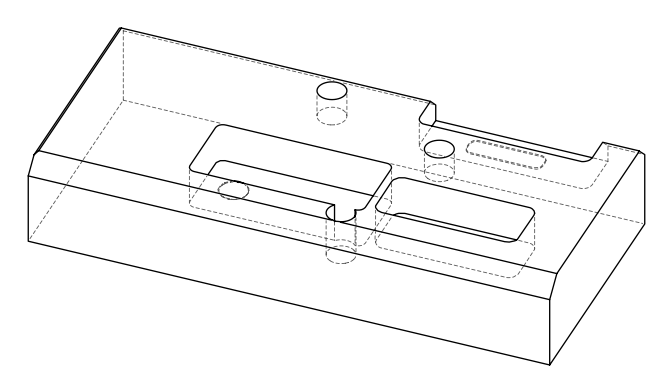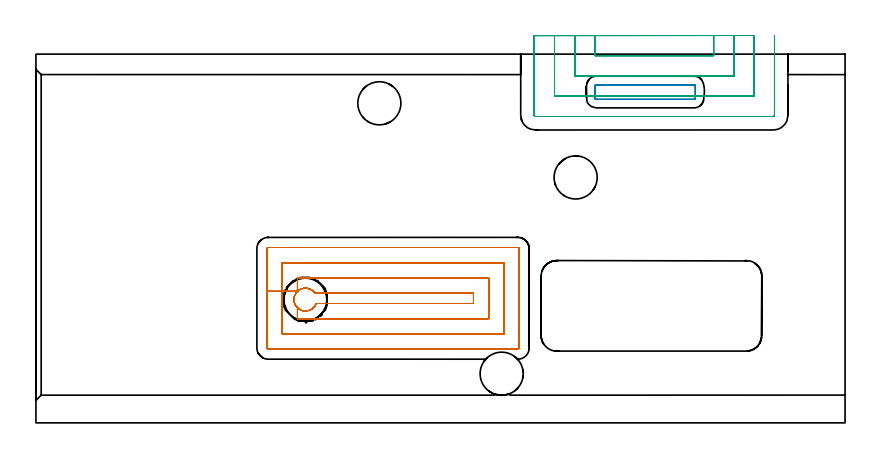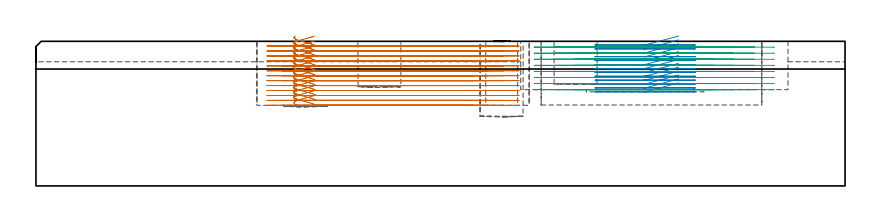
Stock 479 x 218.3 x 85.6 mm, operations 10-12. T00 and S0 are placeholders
(PLAN: 12 operations, 5 tool changes, 112.3 min)
(1 INDEXABLE_INSERT_DRILL_BLIND_HOLE_FROM_SOLID | STEP1POCKET | NXT0302_022 | 0.12 min | 13772 mm3)
(2 INDEXABLE_INSERT_DRILL_BLIND_HOLE_FROM_SOLID_1 | STEP1POCKET_1 | NXT0302_022 | 0.02 min | 19688 mm3)
(3 INDEXABLE_INSERT_DRILL_BLIND_HOLE_FROM_SOLID_2 | STEP1POCKET_2 | NXT0302_022 | 0.19 min | 22696 mm3)
(4 INDEXABLE_INSERT_DRILL_BLIND_HOLE_FROM_SOLID_3 | STEP1POCKET_3 | NXT0302_022 | 0.11 min | 12904 mm3)
(5 AREA_MILL | FG_CHAMFER_SURFACE | UGT0205_001 | 11.66 min | 21492 mm3)
(6 AREA_MILL_1 | FG_CHAMFER_SURFACE_1 | UGT0205_001 | 23.29 min | 64411 mm3)
(7 AREA_MILL_2 | FG_CHAMFER_SURFACE_2 | UGT0205_001 | 3.23 min | 921 mm3)
(8 AREA_MILL_3 | FG_CHAMFER_SURFACE_3 | UGT0205_001 | 1.55 min | 2953 mm3)
(9 MILL_RECTANGULAR_POCKET | POCKET_RECTANGULAR_STRAIGHT | NXT0201_012 | Follow Part, ap 4, ae 75% | 11.55 min | 261258 mm3)
(10 MILL_RECTANGULAR_POCKET_1 | POCKET_RECTANGULAR_STRAIGHT_1 | NXT0201_011 | Follow Part, ap 3, ae 75% | 34.68 min | 417654 mm3)
(11 MILL_RECTANGULAR_POCKET_2 | POCKET_RECTANGULAR_STRAIGHT_2 | NXT0201_013 | Follow Part, ap 2.5, ae 75% | 4.63 min | 38031 mm3)
(12 MILL_SLOT | SLOT_PARTIAL_RECTANGULAR | NXT0201_012 | Follow Part, ap 4, ae 75% | 21.27 min | 164881 mm3)
(TOOL NXT0302_022 | Index. Insert Drill 25.5mm [880-D2550L25-03] | D25.5 PA176 FL77 Z2)
(TOOL UGT0205_001 | Chamfer Mill 20 x 3 x 45 deg. | D20 FL50 Z2)
(TOOL NXT0201_012 | ENDMILL 16mm [2P460-1600-NA 1630] | D16 FL38 Z6)
(TOOL NXT0201_011 | ENDMILL 12mm [2P460-1200-NA 1630] | D12 FL38 Z6)
(TOOL NXT0201_013 | ENDMILL 10mm | D10 FL30 Z4)
(OP 10 MILL_RECTANGULAR_POCKET_1)
G17 G21 G94 G90
T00 M6
G54
G17 G0 G90 X153.539 Y76.143 S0 M3
G43 Z95.737 H1
Z88.737
G94 G1 X153.237 Y75.517 Z88.551 F250.
X152.95 Y74.626 Z88.3
X152.789 Y73.704 Z88.05
X152.755 Y72.768 Z87.799
X152.851 Y71.837 Z87.548
X153.073 Y70.928 Z87.297
X153.417 Y70.058 Z87.046
X153.594 Y69.734 Z86.948
X153.778 Y69.408 Z86.847
X154.307 Y68.683 Z86.607
X154.925 Y68.031 Z86.366
X155.213 Y67.792 Z86.266
X155.721 Y67.41 Z86.095
X156.028 Y67.205 Z85.997
X156.929 Y66.757 Z85.727
X157.886 Y66.447 Z85.457
X158.879 Y66.281 Z85.188
X159.885 Y66.263 Z84.918
X160.882 Y66.393 Z84.648
X161.85 Y66.67 Z84.379
X162.766 Y67.085 Z84.109
X163.08 Y67.279 Z84.01
X163.219 Y67.37 Z83.966
X163.764 Y67.776 Z83.784
X164.313 Y68.277 Z83.585
X164.57 Y68.54 Z83.486
X165.013 Y69.103 Z83.294
X165.394 Y69.71 Z83.102
X165.709 Y70.354 Z82.91
X165.835 Y70.7 Z82.811
X259. F500.
Y76.8
X165.07
G0 X164.807 Y77.148 Z88.737
G1 X164.493 Y77.55 Z88.601 F250.
X163.78 Y78.229 Z88.337
X163.484 Y78.447 Z88.238
X163.185 Y78.663 Z88.139
X162.319 Y79.135 Z87.875
X161.395 Y79.478 Z87.611
X160.43 Y79.683 Z87.347
X159.446 Y79.747 Z87.083
X158.464 Y79.669 Z86.819
X157.502 Y79.45 Z86.554
X156.583 Y79.094 Z86.29
X156.258 Y78.919 Z86.191
X155.605 Y78.511 Z85.985
X155.303 Y78.296 Z85.886
X154.644 Y77.699 Z85.647
X154.401 Y77.419 Z85.548
X154.161 Y77.14 Z85.449
X153.643 Y76.36 Z85.199
X153.237 Y75.517 Z84.948
X152.95 Y74.626 Z84.697
X152.789 Y73.704 Z84.446
X152.755 Y72.768 Z84.195
X152.851 Y71.837 Z83.945
X153.073 Y70.928 Z83.694
X153.417 Y70.058 Z83.443
X153.594 Y69.734 Z83.344
X153.778 Y69.408 Z83.244
X154.133 Y68.9 Z83.078
X154.532 Y68.426 Z82.912
X154.8 Y68.164 Z82.811
Y61.7 F500.
X268.
Y85.8
X154.8
Y77.841
X145.8
Y52.7
X277.
Y94.8
X145.8
Y77.841
X136.8
Y44.4
G3 X137.5 Y43.7 R0.7
G1 X285.3
G3 X286. Y44.4 R0.7
G1 Y103.1
G3 X285.3 Y103.8 R0.7
G1 X137.5
G3 X136.8 Y103.1 R0.7
G1 Y77.841
Y76.841
G0 X153.544 Y76.142 Z85.811
G1 X153.358 Y75.801 Z85.708 F250.
X153.011 Y74.854 Z85.437
X152.808 Y73.865 Z85.167
X152.753 Y72.857 Z84.896
X152.848 Y71.852 Z84.626
X153.091 Y70.872 Z84.355
X153.224 Y70.528 Z84.256
X153.359 Y70.186 Z84.158
X153.575 Y69.754 Z84.028
X153.862 Y69.297 Z83.884
X154.222 Y68.803 Z83.72
X154.664 Y68.301 Z83.541
X155.214 Y67.791 Z83.34
X155.721 Y67.41 Z83.17
X156.028 Y67.205 Z83.071
X156.844 Y66.792 Z82.826
X157.709 Y66.493 Z82.581
X158.606 Y66.311 Z82.335
X159.519 Y66.252 Z82.09
X160.432 Y66.316 Z81.845
X161.328 Y66.501 Z81.6
X162.191 Y66.805 Z81.355
X162.971 Y67.206 Z81.12
X163.276 Y67.412 Z81.021
X163.764 Y67.776 Z80.858
X164.313 Y68.277 Z80.659
X164.57 Y68.54 Z80.56
X165.013 Y69.103 Z80.368
X165.394 Y69.71 Z80.176
X165.709 Y70.354 Z79.984
X165.835 Y70.7 Z79.885
X259. F500.
Y76.8
X165.07
G0 X164.819 Y77.144 Z85.811
G1 X164.701 Y77.31 Z85.757 F250.
X164.044 Y78. Z85.502
X163.484 Y78.447 Z85.31
X163.185 Y78.663 Z85.211
X162.319 Y79.135 Z84.947
X161.395 Y79.478 Z84.682
X160.43 Y79.683 Z84.418
X159.446 Y79.747 Z84.154
X158.464 Y79.669 Z83.89
X157.502 Y79.45 Z83.626
X156.583 Y79.094 Z83.362
X156.258 Y78.919 Z83.263
X155.605 Y78.511 Z83.056
X155.375 Y78.347 Z82.981
X155.159 Y78.166 Z82.905
X154.878 Y77.929 Z82.807
X154.276 Y77.283 Z82.57
X154.059 Y76.986 Z82.471
X153.842 Y76.688 Z82.373
X153.358 Y75.801 Z82.102
X153.011 Y74.854 Z81.832
X152.808 Y73.865 Z81.561
X152.753 Y72.857 Z81.291
X152.848 Y71.852 Z81.02
X153.091 Y70.872 Z80.75
X153.224 Y70.528 Z80.651
X153.359 Y70.186 Z80.552
X153.575 Y69.754 Z80.423
X153.862 Y69.297 Z80.278
X154.222 Y68.803 Z80.114
X154.664 Y68.301 Z79.935
X154.8 Y68.175 Z79.885
Y61.7 F500.
X268.
Y85.8
X154.8
Y77.84
X145.8
Y52.7
X277.
Y94.8
X145.8
Y77.84
X136.8
Y44.4
G3 X137.5 Y43.7 R0.7
G1 X285.3
G3 X286. Y44.4 R0.7
G1 Y103.1
G3 X285.3 Y103.8 R0.7
G1 X137.5
G3 X136.8 Y103.1 R0.7
G1 Y77.84
Y76.84
G0 X153.542 Y76.137 Z82.885
G1 X153.361 Y75.806 Z82.784 F250.
X153.012 Y74.857 Z82.513
X152.808 Y73.867 Z82.243
X152.753 Y72.858 Z81.972
X152.848 Y71.851 Z81.701
X153.091 Y70.87 Z81.43
X153.225 Y70.526 Z81.331
X153.36 Y70.184 Z81.233
X153.575 Y69.754 Z81.104
X153.862 Y69.297 Z80.959
X154.222 Y68.803 Z80.795
X154.664 Y68.301 Z80.616
X155.214 Y67.791 Z80.415
X155.721 Y67.41 Z80.245
X156.027 Y67.205 Z80.146
X156.863 Y66.782 Z79.895
X157.75 Y66.479 Z79.644
X158.67 Y66.3 Z79.393
X159.605 Y66.249 Z79.142
X160.539 Y66.327 Z78.891
X161.453 Y66.533 Z78.64
X161.8 Y66.657 Z78.541
X162.147 Y66.784 Z78.442
X162.826 Y67.122 Z78.239
X163.464 Y67.533 Z78.036
X164.052 Y68.012 Z77.832
X164.312 Y68.276 Z77.733
X164.569 Y68.539 Z77.635
X165.013 Y69.102 Z77.443
X165.394 Y69.71 Z77.25
X165.709 Y70.354 Z77.058
X165.835 Y70.7 Z76.96
X259. F500.
Y76.8
X165.07
G0 X164.821 Y77.147 Z82.885
G1 X164.712 Y77.296 Z82.836 F250.
X164.269 Y77.785 Z82.659
X163.779 Y78.23 Z82.482
X163.483 Y78.448 Z82.383
X163.184 Y78.664 Z82.285
X162.318 Y79.136 Z82.02
X161.394 Y79.478 Z81.756
X160.43 Y79.683 Z81.492
X159.446 Y79.747 Z81.228
X158.464 Y79.669 Z80.964
X157.503 Y79.45 Z80.7
X156.584 Y79.095 Z80.436
X156.259 Y78.919 Z80.337
X155.604 Y78.511 Z80.13
X155.294 Y78.289 Z80.028
X155.017 Y78.043 Z79.929
X154.743 Y77.798 Z79.83
X154.28 Y77.288 Z79.646
X154.063 Y76.992 Z79.547
X153.846 Y76.693 Z79.448
X153.361 Y75.806 Z79.177
X153.012 Y74.857 Z78.907
X152.808 Y73.867 Z78.636
X152.753 Y72.858 Z78.365
X152.848 Y71.851 Z78.094
X153.091 Y70.87 Z77.823
X153.225 Y70.526 Z77.724
X153.36 Y70.184 Z77.626
X153.575 Y69.754 Z77.497
X153.862 Y69.297 Z77.352
X154.222 Y68.803 Z77.188
X154.664 Y68.301 Z77.009
X154.8 Y68.175 Z76.96
Y61.7 F500.
X268.
Y85.8
X154.8
Y77.84
X145.8
Y52.7
X277.
Y94.8
X145.8
Y77.84
X136.8
Y44.4
G3 X137.5 Y43.7 R0.7
G1 X285.3
G3 X286. Y44.4 R0.7
G1 Y103.1
G3 X285.3 Y103.8 R0.7
G1 X137.5
G3 X136.8 Y103.1 R0.7
G1 Y77.84
Y76.84
G0 X153.537 Y76.139 Z79.96
G1 X153.237 Y75.516 Z79.774 F250.
X152.95 Y74.625 Z79.523
X152.789 Y73.703 Z79.273
X152.755 Y72.768 Z79.022
X152.851 Y71.837 Z78.771
X153.073 Y70.928 Z78.52
X153.417 Y70.058 Z78.27
X153.594 Y69.734 Z78.171
X153.772 Y69.417 Z78.073
X153.983 Y69.121 Z77.976
X154.199 Y68.816 Z77.876
X154.395 Y68.58 Z77.794
X154.654 Y68.311 Z77.693
X154.925 Y68.031 Z77.589
X155.213 Y67.792 Z77.489
X155.721 Y67.41 Z77.319
X156.027 Y67.205 Z77.22
X156.95 Y66.746 Z76.944
X157.931 Y66.433 Z76.668
X158.949 Y66.271 Z76.392
X159.979 Y66.264 Z76.116
X160.998 Y66.414 Z75.84
X161.353 Y66.514 Z75.741
X161.702 Y66.613 Z75.644
X162.038 Y66.75 Z75.546
X162.38 Y66.89 Z75.447
X162.988 Y67.216 Z75.262
X163.293 Y67.424 Z75.164
X163.772 Y67.783 Z75.003
X164.312 Y68.276 Z74.807
X164.569 Y68.539 Z74.709
X165.013 Y69.103 Z74.516
X165.394 Y69.71 Z74.324
X165.709 Y70.354 Z74.132
X165.835 Y70.7 Z74.034
X259. F500.
Y76.8
X165.07
G0 X164.815 Y77.155 Z79.96
G1 X164.709 Y77.299 Z79.912 F250.
X164.267 Y77.787 Z79.735
X163.779 Y78.23 Z79.559
X163.483 Y78.448 Z79.46
X163.184 Y78.664 Z79.361
X162.318 Y79.136 Z79.097
X161.394 Y79.478 Z78.833
X160.43 Y79.683 Z78.569
X159.446 Y79.747 Z78.305
X158.464 Y79.669 Z78.041
X157.503 Y79.45 Z77.777
X156.584 Y79.095 Z77.512
X156.259 Y78.919 Z77.414
X155.604 Y78.511 Z77.207
X155.302 Y78.296 Z77.107
X154.644 Y77.699 Z76.869
X154.401 Y77.419 Z76.77
X154.16 Y77.139 Z76.671
X153.643 Y76.359 Z76.42
X153.237 Y75.516 Z76.17
X152.95 Y74.625 Z75.919
X152.789 Y73.703 Z75.668
X152.755 Y72.768 Z75.417
X152.851 Y71.837 Z75.167
X153.073 Y70.928 Z74.916
X153.417 Y70.058 Z74.665
X153.594 Y69.734 Z74.566
X153.772 Y69.417 Z74.469
X153.983 Y69.121 Z74.371
X154.199 Y68.816 Z74.271
X154.395 Y68.58 Z74.189
X154.8 Y68.164 Z74.034
Y61.7 F500.
X268.
Y85.8
X154.8
Y77.841
X145.8
Y52.7
X277.
Y94.8
X145.8
Y77.841
X136.8
Y44.4
G3 X137.5 Y43.7 R0.7
G1 X285.3
G3 X286. Y44.4 R0.7
G1 Y103.1
G3 X285.3 Y103.8 R0.7
G1 X137.5
G3 X136.8 Y103.1 R0.7
G1 Y77.841
Y76.841
G0 X153.538 Y76.143 Z77.034
G1 X153.237 Y75.517 Z76.847 F250.
X152.95 Y74.626 Z76.597
X152.789 Y73.704 Z76.346
X152.755 Y72.768 Z76.095
X152.851 Y71.837 Z75.844
X153.073 Y70.928 Z75.593
X153.417 Y70.058 Z75.343
X153.594 Y69.734 Z75.244
X153.779 Y69.407 Z75.143
X154.308 Y68.682 Z74.903
X154.926 Y68.031 Z74.662
X155.214 Y67.791 Z74.562
X155.721 Y67.41 Z74.392
X156.028 Y67.205 Z74.293
X156.889 Y66.773 Z74.035
X157.803 Y66.468 Z73.777
X158.75 Y66.294 Z73.518
X159.713 Y66.255 Z73.26
X160.672 Y66.353 Z73.002
X161.607 Y66.585 Z72.744
X162.5 Y66.947 Z72.486
X163.219 Y67.37 Z72.262
X163.763 Y67.775 Z72.08
X164.313 Y68.277 Z71.881
X164.57 Y68.54 Z71.782
X165.013 Y69.103 Z71.59
X165.394 Y69.71 Z71.398
X165.709 Y70.354 Z71.206
X165.835 Y70.7 Z71.108
X259. F500.
Y76.8
X165.07
G0 X164.814 Y77.153 Z77.034
G1 X164.715 Y77.292 Z76.988 F250.
X164.062 Y77.983 Z76.733
X163.484 Y78.447 Z76.534
X163.185 Y78.663 Z76.435
X162.319 Y79.135 Z76.171
X161.395 Y79.478 Z75.907
X160.43 Y79.683 Z75.643
X159.446 Y79.747 Z75.379
X158.464 Y79.669 Z75.115
X157.502 Y79.45 Z74.85
X156.583 Y79.094 Z74.586
X156.258 Y78.919 Z74.487
X155.605 Y78.511 Z74.281
X155.303 Y78.296 Z74.182
X154.644 Y77.699 Z73.943
X154.401 Y77.419 Z73.844
X154.161 Y77.14 Z73.745
X153.643 Y76.36 Z73.495
X153.237 Y75.517 Z73.244
X152.95 Y74.626 Z72.993
X152.789 Y73.704 Z72.742
X152.755 Y72.768 Z72.491
X152.851 Y71.837 Z72.241
X153.073 Y70.928 Z71.99
X153.417 Y70.058 Z71.739
X153.594 Y69.734 Z71.64
X153.779 Y69.407 Z71.54
X154.134 Y68.901 Z71.374
X154.532 Y68.427 Z71.208
X154.8 Y68.165 Z71.108
Y61.7 F500.
X268.
Y85.8
X154.8
Y77.841
X145.8
Y52.7
X277.
Y94.8
X145.8
Y77.841
X136.8
Y44.4
G3 X137.5 Y43.7 R0.7
G1 X285.3
G3 X286. Y44.4 R0.7
G1 Y103.1
G3 X285.3 Y103.8 R0.7
G1 X137.5
G3 X136.8 Y103.1 R0.7
G1 Y77.841
Y76.841
G0 X153.538 Y76.142 Z74.108
G1 X153.237 Y75.517 Z73.922 F250.
X152.95 Y74.626 Z73.671
X152.789 Y73.704 Z73.42
X152.755 Y72.768 Z73.169
X152.851 Y71.837 Z72.918
X153.073 Y70.928 Z72.668
X153.417 Y70.058 Z72.417
X153.594 Y69.734 Z72.318
X153.779 Y69.407 Z72.218
X154.186 Y68.833 Z72.029
X154.649 Y68.303 Z71.84
X155.214 Y67.791 Z71.636
X155.721 Y67.41 Z71.466
X156.028 Y67.205 Z71.367
X156.844 Y66.792 Z71.122
X157.709 Y66.493 Z70.877
X158.606 Y66.311 Z70.632
X159.519 Y66.252 Z70.387
X160.431 Y66.316 Z70.141
X161.327 Y66.501 Z69.896
X162.191 Y66.805 Z69.651
X162.971 Y67.206 Z69.416
X163.276 Y67.412 Z69.317
X163.763 Y67.775 Z69.154
X164.313 Y68.277 Z68.955
X164.57 Y68.54 Z68.856
X165.013 Y69.103 Z68.664
X165.394 Y69.71 Z68.472
X165.709 Y70.354 Z68.28
X165.835 Y70.7 Z68.182
X259. F500.
Y76.8
X165.07
G0 X164.812 Y77.151 Z74.108
G1 X164.678 Y77.337 Z74.046 F250.
X164.015 Y78.027 Z73.79
X163.484 Y78.447 Z73.608
X163.185 Y78.663 Z73.509
X162.319 Y79.135 Z73.245
X161.395 Y79.478 Z72.981
X160.43 Y79.683 Z72.717
X159.446 Y79.747 Z72.453
X158.464 Y79.669 Z72.189
X157.502 Y79.45 Z71.924
X156.583 Y79.094 Z71.66
X156.258 Y78.919 Z71.561
X155.605 Y78.511 Z71.355
X155.303 Y78.296 Z71.256
X154.644 Y77.699 Z71.017
X154.401 Y77.419 Z70.918
X154.161 Y77.14 Z70.819
X153.643 Y76.36 Z70.569
X153.237 Y75.517 Z70.318
X152.95 Y74.626 Z70.067
X152.789 Y73.704 Z69.816
X152.755 Y72.768 Z69.565
X152.851 Y71.837 Z69.315
X153.073 Y70.928 Z69.064
X153.417 Y70.058 Z68.813
X153.594 Y69.734 Z68.714
X153.779 Y69.407 Z68.614
X154.134 Y68.901 Z68.448
X154.532 Y68.427 Z68.282
X154.8 Y68.165 Z68.182
Y61.7 F500.
X268.
Y85.8
X154.8
Y77.841
X145.8
Y52.7
X277.
Y94.8
X145.8
Y77.841
X136.8
Y44.4
G3 X137.5 Y43.7 R0.7
G1 X285.3
G3 X286. Y44.4 R0.7
G1 Y103.1
G3 X285.3 Y103.8 R0.7
G1 X137.5
G3 X136.8 Y103.1 R0.7
G1 Y77.841
Y76.841
G0 X153.536 Y76.139 Z71.182
G1 X153.237 Y75.517 Z70.997 F250.
X152.95 Y74.626 Z70.746
X152.789 Y73.704 Z70.495
X152.755 Y72.768 Z70.244
X152.851 Y71.837 Z69.993
X153.073 Y70.928 Z69.743
X153.417 Y70.058 Z69.492
X153.594 Y69.734 Z69.393
X153.779 Y69.407 Z69.293
X154.308 Y68.683 Z69.052
X154.926 Y68.031 Z68.812
X155.214 Y67.791 Z68.711
X155.721 Y67.41 Z68.541
X156.027 Y67.205 Z68.442
X156.919 Y66.759 Z68.175
X157.867 Y66.448 Z67.908
X158.85 Y66.279 Z67.641
X159.847 Y66.256 Z67.373
X160.836 Y66.379 Z67.106
X161.193 Y66.471 Z67.007
X161.549 Y66.563 Z66.909
X162.401 Y66.9 Z66.664
X163.199 Y67.349 Z66.418
X163.768 Y67.778 Z66.227
X164.05 Y68.01 Z66.129
X164.306 Y68.271 Z66.031
X164.564 Y68.533 Z65.933
X165.01 Y69.098 Z65.74
X165.393 Y69.708 Z65.547
X165.709 Y70.354 Z65.354
X165.834 Y70.7 Z65.256
X259. F500.
Y76.8
X165.07
G0 X164.813 Y77.153 Z71.182
G1 X164.709 Y77.299 Z71.134 F250.
X164.054 Y77.991 Z70.878
X163.484 Y78.447 Z70.682
X163.185 Y78.663 Z70.584
X162.319 Y79.135 Z70.319
X161.395 Y79.478 Z70.055
X160.43 Y79.683 Z69.791
X159.446 Y79.747 Z69.527
X158.464 Y79.669 Z69.263
X157.502 Y79.45 Z68.999
X156.583 Y79.094 Z68.734
X156.258 Y78.919 Z68.635
X155.605 Y78.511 Z68.429
X155.303 Y78.296 Z68.33
X154.644 Y77.699 Z68.092
X154.401 Y77.419 Z67.992
X154.161 Y77.14 Z67.893
X153.643 Y76.36 Z67.643
X153.237 Y75.517 Z67.392
X152.95 Y74.626 Z67.141
X152.789 Y73.704 Z66.89
X152.755 Y72.768 Z66.639
X152.851 Y71.837 Z66.389
X153.073 Y70.928 Z66.138
X153.417 Y70.058 Z65.887
X153.594 Y69.734 Z65.788
X153.779 Y69.407 Z65.688
X154.134 Y68.901 Z65.522
X154.532 Y68.427 Z65.356
X154.8 Y68.165 Z65.256
Y61.7 F500.
X268.
Y85.8
X154.8
Y77.841
X145.8
Y52.7
X277.
Y94.8
X145.8
Y77.841
X136.8
Y44.4
G3 X137.5 Y43.7 R0.7
G1 X285.3
G3 X286. Y44.4 R0.7
G1 Y103.1
G3 X285.3 Y103.8 R0.7
G1 X137.5
G3 X136.8 Y103.1 R0.7
G1 Y77.841
Y76.841
G0 X153.536 Y76.139 Z68.256
G1 X153.237 Y75.517 Z68.071 F250.
X152.95 Y74.626 Z67.82
X152.789 Y73.704 Z67.569
X152.755 Y72.768 Z67.318
X152.851 Y71.837 Z67.068
X153.073 Y70.928 Z66.817
X153.417 Y70.058 Z66.566
X153.594 Y69.734 Z66.467
X153.778 Y69.408 Z66.367
X154.165 Y68.86 Z66.187
X154.602 Y68.352 Z66.008
X154.873 Y68.094 Z65.907
X155.037 Y67.938 Z65.847
X155.211 Y67.793 Z65.786
X155.722 Y67.41 Z65.615
X156.028 Y67.204 Z65.516
X156.92 Y66.759 Z65.249
X157.867 Y66.448 Z64.982
X158.85 Y66.279 Z64.715
X159.847 Y66.256 Z64.447
X160.836 Y66.379 Z64.18
X161.193 Y66.471 Z64.081
X161.549 Y66.563 Z63.983
X162.465 Y66.931 Z63.719
X163.317 Y67.428 Z63.454
X164.05 Y68.01 Z63.203
X164.306 Y68.271 Z63.105
X164.564 Y68.533 Z63.007
X165.01 Y69.098 Z62.814
X165.393 Y69.708 Z62.621
X165.709 Y70.354 Z62.428
X165.834 Y70.7 Z62.33
X259. F500.
Y76.8
X165.07
G0 X164.813 Y77.153 Z68.256
G1 X164.708 Y77.301 Z68.207 F250.
X164.052 Y77.993 Z67.952
X163.484 Y78.447 Z67.757
X163.185 Y78.663 Z67.658
X162.319 Y79.135 Z67.394
X161.395 Y79.478 Z67.129
X160.43 Y79.683 Z66.865
X159.446 Y79.747 Z66.601
X158.464 Y79.669 Z66.337
X157.502 Y79.45 Z66.073
X156.583 Y79.094 Z65.809
X156.258 Y78.919 Z65.71
X155.605 Y78.511 Z65.503
X155.303 Y78.296 Z65.404
X154.644 Y77.699 Z65.166
X154.401 Y77.419 Z65.066
X154.161 Y77.14 Z64.968
X153.643 Y76.36 Z64.717
X153.237 Y75.517 Z64.466
X152.95 Y74.626 Z64.215
X152.789 Y73.704 Z63.964
X152.755 Y72.768 Z63.714
X152.851 Y71.837 Z63.463
X153.073 Y70.928 Z63.212
X153.417 Y70.058 Z62.961
X153.594 Y69.734 Z62.862
X153.778 Y69.408 Z62.762
X154.133 Y68.9 Z62.596
X154.532 Y68.426 Z62.43
X154.8 Y68.164 Z62.33
Y61.7 F500.
X268.
Y85.8
X154.8
Y77.841
X145.8
Y52.7
X277.
Y94.8
X145.8
Y77.841
X136.8
Y44.4
G3 X137.5 Y43.7 R0.7
G1 X285.3
G3 X286. Y44.4 R0.7
G1 Y103.1
G3 X285.3 Y103.8 R0.7
G1 X137.5
G3 X136.8 Y103.1 R0.7
G1 Y77.841
Y76.841
G0 X153.536 Y76.139 Z65.33
G1 X153.237 Y75.517 Z65.145 F250.
X152.95 Y74.626 Z64.894
X152.789 Y73.704 Z64.643
X152.755 Y72.768 Z64.392
X152.851 Y71.837 Z64.142
X153.073 Y70.928 Z63.891
X153.417 Y70.058 Z63.64
X153.594 Y69.734 Z63.541
X153.778 Y69.408 Z63.441
X154.363 Y68.617 Z63.177
X154.924 Y68.033 Z62.96
X155.211 Y67.793 Z62.86
X155.722 Y67.41 Z62.689
X155.85 Y67.326 Z62.648
X156.003 Y67.228 Z62.599
X156.161 Y67.138 Z62.55
X156.682 Y66.873 Z62.394
X156.965 Y66.743 Z62.31
X157.979 Y66.421 Z62.025
X158.895 Y66.275 Z61.777
X159.821 Y66.255 Z61.528
X160.743 Y66.361 Z61.28
X161.101 Y66.448 Z61.181
X161.458 Y66.535 Z61.083
X162.169 Y66.795 Z60.88
X162.848 Y67.134 Z60.677
X163.483 Y67.546 Z60.474
X164.114 Y68.074 Z60.253
X164.308 Y68.272 Z60.179
X164.566 Y68.535 Z60.08
X165.011 Y69.1 Z59.888
X165.393 Y69.708 Z59.695
X165.709 Y70.354 Z59.502
X165.834 Y70.7 Z59.404
X259. F500.
Y76.8
X165.07
G0 X164.814 Y77.152 Z65.33
G1 X164.71 Y77.298 Z65.282 F250.
X164.055 Y77.99 Z65.027
X163.484 Y78.447 Z64.83
X163.185 Y78.663 Z64.732
X162.319 Y79.135 Z64.467
X161.395 Y79.478 Z64.203
X160.43 Y79.683 Z63.939
X159.446 Y79.747 Z63.675
X158.464 Y79.669 Z63.411
X157.502 Y79.45 Z63.147
X156.583 Y79.094 Z62.882
X156.258 Y78.919 Z62.783
X155.605 Y78.511 Z62.577
X155.303 Y78.296 Z62.478
X154.644 Y77.699 Z62.24
X154.401 Y77.419 Z62.14
X154.161 Y77.14 Z62.042
X153.643 Y76.36 Z61.791
X153.237 Y75.517 Z61.54
X152.95 Y74.626 Z61.289
X152.789 Y73.704 Z61.038
X152.755 Y72.768 Z60.787
X152.851 Y71.837 Z60.537
X153.073 Y70.928 Z60.286
X153.417 Y70.058 Z60.035
X153.594 Y69.734 Z59.936
X153.778 Y69.408 Z59.836
X154.363 Y68.617 Z59.572
X154.8 Y68.164 Z59.404
Y61.7 F500.
X268.
Y85.8
X154.8
Y77.841
X145.8
Y52.7
X277.
Y94.8
X145.8
Y77.841
X136.8
Y44.4
G3 X137.5 Y43.7 R0.7
G1 X285.3
G3 X286. Y44.4 R0.7
G1 Y103.1
G3 X285.3 Y103.8 R0.7
G1 X137.5
G3 X136.8 Y103.1 R0.7
G1 Y77.841
Y76.841
G0 X153.542 Y76.138 Z62.404
G1 X153.358 Y75.801 Z62.301 F250.
X153.011 Y74.854 Z62.031
X152.808 Y73.865 Z61.76
X152.753 Y72.857 Z61.49
X152.848 Y71.852 Z61.219
X153.091 Y70.872 Z60.949
X153.224 Y70.528 Z60.85
X153.359 Y70.186 Z60.751
X153.572 Y69.759 Z60.623
X153.863 Y69.295 Z60.477
X154.223 Y68.802 Z60.313
X154.664 Y68.301 Z60.134
X155.214 Y67.791 Z59.933
X155.721 Y67.41 Z59.763
X155.938 Y67.268 Z59.694
X156.128 Y67.156 Z59.635
X156.712 Y66.858 Z59.459
X156.963 Y66.744 Z59.385
X157.222 Y66.652 Z59.311
X157.656 Y66.514 Z59.19
X158.01 Y66.413 Z59.091
X158.913 Y66.273 Z58.846
X159.826 Y66.255 Z58.601
X160.733 Y66.359 Z58.357
X161.091 Y66.445 Z58.258
X161.448 Y66.532 Z58.16
X162.163 Y66.792 Z57.956
X162.843 Y67.131 Z57.752
X163.481 Y67.545 Z57.548
X163.77 Y67.781 Z57.448
X164.053 Y68.012 Z57.351
X164.308 Y68.272 Z57.253
X164.566 Y68.535 Z57.154
X165.011 Y69.1 Z56.962
X165.393 Y69.708 Z56.769
X165.709 Y70.354 Z56.576
X165.834 Y70.7 Z56.478
X259. F500.
Y76.8
X165.07
G0 X164.819 Y77.145 Z62.404
G1 X164.712 Y77.296 Z62.354 F250.
X164.058 Y77.988 Z62.099
X163.484 Y78.447 Z61.902
X163.185 Y78.663 Z61.803
X162.319 Y79.135 Z61.539
X161.395 Y79.478 Z61.275
X160.43 Y79.683 Z61.011
X159.446 Y79.747 Z60.746
X158.464 Y79.669 Z60.482
X157.502 Y79.45 Z60.218
X156.583 Y79.094 Z59.954
X156.258 Y78.919 Z59.855
X155.605 Y78.511 Z59.648
X155.375 Y78.347 Z59.573
X155.159 Y78.166 Z59.497
X154.878 Y77.929 Z59.399
X154.276 Y77.283 Z59.162
X154.059 Y76.986 Z59.064
X153.842 Y76.688 Z58.965
X153.358 Y75.801 Z58.694
X153.011 Y74.854 Z58.424
X152.808 Y73.865 Z58.153
X152.753 Y72.857 Z57.883
X152.848 Y71.852 Z57.612
X153.091 Y70.872 Z57.342
X153.224 Y70.528 Z57.243
X153.359 Y70.186 Z57.145
X153.572 Y69.759 Z57.017
X153.863 Y69.295 Z56.87
X154.223 Y68.802 Z56.706
X154.664 Y68.301 Z56.528
X154.8 Y68.175 Z56.478
Y61.7 F500.
X268.
Y85.8
X154.8
Y77.84
X145.8
Y52.7
X277.
Y94.8
X145.8
Y77.84
X136.8
Y44.4
G3 X137.5 Y43.7 R0.7
G1 X285.3
G3 X286. Y44.4 R0.7
G1 Y103.1
G3 X285.3 Y103.8 R0.7
G1 X137.5
G3 X136.8 Y103.1 R0.7
G1 Y77.84
Y76.84
G0 X153.544 Y76.142 Z59.478
G1 X153.358 Y75.801 Z59.374 F250.
X153.011 Y74.854 Z59.103
X152.808 Y73.865 Z58.833
X152.753 Y72.857 Z58.562
X152.848 Y71.852 Z58.292
X153.091 Y70.872 Z58.021
X153.224 Y70.528 Z57.923
X153.359 Y70.186 Z57.824
X153.557 Y69.787 Z57.705
X153.871 Y69.285 Z57.546
X154.232 Y68.792 Z57.382
X154.67 Y68.296 Z57.205
X155.214 Y67.791 Z57.006
X155.721 Y67.41 Z56.836
X155.938 Y67.268 Z56.767
X156.253 Y67.075 Z56.668
X157.187 Y66.656 Z56.393
X158.174 Y66.382 Z56.119
X159.191 Y66.259 Z55.844
X160.215 Y66.289 Z55.57
X161.223 Y66.473 Z55.295
X162.192 Y66.806 Z55.021
X162.971 Y67.206 Z54.786
X163.276 Y67.412 Z54.687
X163.762 Y67.774 Z54.525
X164.313 Y68.277 Z54.325
X164.57 Y68.54 Z54.227
X165.013 Y69.103 Z54.035
X165.394 Y69.71 Z53.843
X165.709 Y70.354 Z53.65
X165.834 Y70.7 Z53.552
X259. F500.
Y76.8
X165.07
G0 X164.819 Y77.145 Z59.478
G1 X164.709 Y77.299 Z59.427 F250.
X164.055 Y77.991 Z59.172
X163.484 Y78.447 Z58.976
X163.185 Y78.663 Z58.877
X162.319 Y79.135 Z58.613
X161.395 Y79.478 Z58.349
X160.43 Y79.683 Z58.085
X159.446 Y79.747 Z57.82
X158.464 Y79.669 Z57.556
X157.502 Y79.45 Z57.292
X156.583 Y79.094 Z57.028
X156.258 Y78.919 Z56.929
X155.605 Y78.511 Z56.723
X155.375 Y78.347 Z56.647
X155.159 Y78.166 Z56.571
X154.878 Y77.929 Z56.473
X154.276 Y77.283 Z56.236
X154.059 Y76.986 Z56.138
X153.842 Y76.688 Z56.039
X153.358 Y75.801 Z55.768
X153.011 Y74.854 Z55.498
X152.808 Y73.865 Z55.227
X152.753 Y72.857 Z54.957
X152.848 Y71.852 Z54.686
X153.091 Y70.872 Z54.416
X153.224 Y70.528 Z54.317
X153.359 Y70.186 Z54.219
X153.557 Y69.787 Z54.099
X153.871 Y69.285 Z53.941
X154.232 Y68.792 Z53.777
X154.67 Y68.296 Z53.6
X154.8 Y68.175 Z53.552
Y61.7 F500.
X268.
Y85.8
X154.8
Y77.84
X145.8
Y52.7
X277.
Y94.8
X145.8
Y77.84
X136.8
Y44.4
G3 X137.5 Y43.7 R0.7
G1 X285.3
G3 X286. Y44.4 R0.7
G1 Y103.1
G3 X285.3 Y103.8 R0.7
G1 X137.5
G3 X136.8 Y103.1 R0.7
G1 Y77.84
Y76.84
G0 X153.538 Y76.142 Z56.552
G1 X153.237 Y75.517 Z56.366 F250.
X152.95 Y74.626 Z56.115
X152.789 Y73.704 Z55.864
X152.755 Y72.768 Z55.614
X152.851 Y71.837 Z55.363
X153.073 Y70.928 Z55.112
X153.417 Y70.058 Z54.861
X153.594 Y69.734 Z54.762
X153.779 Y69.407 Z54.662
X154.308 Y68.683 Z54.421
X154.926 Y68.031 Z54.181
X155.214 Y67.791 Z54.08
X155.721 Y67.41 Z53.91
X155.938 Y67.268 Z53.841
X156.253 Y67.075 Z53.742
X157.095 Y66.69 Z53.494
X157.983 Y66.423 Z53.245
X158.898 Y66.278 Z52.997
X159.824 Y66.259 Z52.749
X160.745 Y66.366 Z52.501
X161.642 Y66.597 Z52.252
X162.5 Y66.947 Z52.004
X163.219 Y67.37 Z51.78
X163.762 Y67.774 Z51.599
X164.313 Y68.277 Z51.399
X164.57 Y68.54 Z51.301
X165.013 Y69.103 Z51.109
X165.394 Y69.71 Z50.917
X165.709 Y70.354 Z50.725
X165.834 Y70.7 Z50.626
X259. F500.
Y76.8
X165.07
G0 X164.813 Y77.152 Z56.552
G1 X164.704 Y77.305 Z56.502 F250.
X164.048 Y77.996 Z56.246
X163.484 Y78.447 Z56.053
X163.185 Y78.663 Z55.954
X162.319 Y79.135 Z55.69
X161.395 Y79.478 Z55.425
X160.43 Y79.683 Z55.161
X159.446 Y79.747 Z54.897
X158.464 Y79.669 Z54.633
X157.502 Y79.45 Z54.369
X156.583 Y79.094 Z54.105
X156.258 Y78.919 Z54.006
X155.605 Y78.511 Z53.799
X155.303 Y78.296 Z53.7
X154.644 Y77.699 Z53.462
X154.401 Y77.419 Z53.363
X154.161 Y77.14 Z53.264
X153.643 Y76.36 Z53.013
X153.237 Y75.517 Z52.762
X152.95 Y74.626 Z52.511
X152.789 Y73.704 Z52.26
X152.755 Y72.768 Z52.01
X152.851 Y71.837 Z51.759
X153.073 Y70.928 Z51.508
X153.417 Y70.058 Z51.257
X153.594 Y69.734 Z51.158
X153.779 Y69.407 Z51.058
X154.134 Y68.901 Z50.892
X154.532 Y68.427 Z50.726
X154.8 Y68.165 Z50.626
Y61.7 F500.
X268.
Y85.8
X154.8
Y77.841
X145.8
Y52.7
X277.
Y94.8
X145.8
Y77.841
X136.8
Y44.4
G3 X137.5 Y43.7 R0.7
G1 X285.3
G3 X286. Y44.4 R0.7
G1 Y103.1
G3 X285.3 Y103.8 R0.7
G1 X137.5
G3 X136.8 Y103.1 R0.7
G1 Y77.841
Y76.841
G0 X153.536 Y76.141 Z53.626
G1 X153.2 Y75.423 Z53.414 F250.
X152.916 Y74.478 Z53.149
X152.771 Y73.503 Z52.885
X152.768 Y72.516 Z52.621
X152.909 Y71.54 Z52.356
X153.007 Y71.184 Z52.258
X153.105 Y70.829 Z52.159
X153.413 Y70.067 Z51.938
X153.771 Y69.437 Z51.744
X153.97 Y69.121 Z51.644
X154.42 Y68.551 Z51.45
X154.925 Y68.031 Z51.255
X155.213 Y67.792 Z51.155
X155.721 Y67.41 Z50.985
X155.938 Y67.268 Z50.915
X156.253 Y67.075 Z50.816
X157.167 Y66.663 Z50.548
X158.132 Y66.39 Z50.279
X159.126 Y66.261 Z50.011
X160.128 Y66.278 Z49.742
X161.117 Y66.442 Z49.473
X161.471 Y66.549 Z49.374
X161.823 Y66.656 Z49.276
X162.242 Y66.825 Z49.155
X162.968 Y67.203 Z48.935
X163.274 Y67.411 Z48.836
X163.765 Y67.777 Z48.672
X164.312 Y68.276 Z48.473
X164.57 Y68.539 Z48.375
X165.013 Y69.103 Z48.183
X165.394 Y69.71 Z47.991
X165.709 Y70.354 Z47.799
X165.835 Y70.7 Z47.7
X259. F500.
Y76.8
X165.07
G0 X164.814 Y77.154 Z53.626
G1 X164.728 Y77.276 Z53.586 F250.
X164.079 Y77.968 Z53.332
X163.484 Y78.447 Z53.127
X163.185 Y78.663 Z53.028
X162.378 Y79.108 Z52.781
X161.52 Y79.44 Z52.535
X160.624 Y79.653 Z52.288
X159.708 Y79.744 Z52.041
X158.788 Y79.711 Z51.794
X157.881 Y79.554 Z51.548
X157.003 Y79.276 Z51.301
X156.667 Y79.123 Z51.202
X156.461 Y79.028 Z51.142
X156.262 Y78.921 Z51.081
X155.604 Y78.51 Z50.873
X155.301 Y78.295 Z50.774
X154.644 Y77.699 Z50.536
X154.401 Y77.419 Z50.437
X154.161 Y77.14 Z50.338
X153.618 Y76.316 Z50.073
X153.2 Y75.423 Z49.809
X152.916 Y74.478 Z49.545
X152.771 Y73.503 Z49.281
X152.768 Y72.516 Z49.016
X152.909 Y71.54 Z48.752
X153.007 Y71.184 Z48.653
X153.105 Y70.829 Z48.554
X153.413 Y70.067 Z48.334
X153.771 Y69.437 Z48.14
X153.97 Y69.121 Z48.04
X154.532 Y68.426 Z47.8
X154.8 Y68.164 Z47.7
Y61.7 F500.
X268.
Y85.8
X154.8
Y77.841
X145.8
Y52.7
X277.
Y94.8
X145.8
Y77.841
X136.8
Y44.4
G3 X137.5 Y43.7 R0.7
G1 X285.3
G3 X286. Y44.4 R0.7
G1 Y103.1
G3 X285.3 Y103.8 R0.7
G1 X137.5
G3 X136.8 Y103.1 R0.7
G1 Y77.841
Y76.841
G0 Z95.737
M5
M2
(OP 11 MILL_RECTANGULAR_POCKET_2)
G17 G21 G94 G90
T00 M6
G54
G17 G0 G90 X380.469 Y200.2 S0 M3
G43 Z95.737 H0
Z88.737
G94 G1 X360.65 Z83.427 F250.
X331.7 F500.
G3 X330.9 Y199.4 R0.8
G1 Y192.3
G3 X331.7 Y191.5 R0.8
G1 X389.6
G3 X390.4 Y192.3 R0.8
G1 Y199.4
G3 X389.6 Y200.2 R0.8
G1 X360.65
X359.65
G0 X380.469 Z86.427
G1 X360.65 Z81.116 F250.
X331.7 F500.
G3 X330.9 Y199.4 R0.8
G1 Y192.3
G3 X331.7 Y191.5 R0.8
G1 X389.6
G3 X390.4 Y192.3 R0.8
G1 Y199.4
G3 X389.6 Y200.2 R0.8
G1 X360.65
X359.65
G0 X380.469 Z84.116
G1 X360.65 Z78.806 F250.
X331.7 F500.
G3 X330.9 Y199.4 R0.8
G1 Y192.3
G3 X331.7 Y191.5 R0.8
G1 X389.6
G3 X390.4 Y192.3 R0.8
G1 Y199.4
G3 X389.6 Y200.2 R0.8
G1 X360.65
X359.65
G0 X380.469 Z81.806
G1 X360.65 Z76.495 F250.
X331.7 F500.
G3 X330.9 Y199.4 R0.8
G1 Y192.3
G3 X331.7 Y191.5 R0.8
G1 X389.6
G3 X390.4 Y192.3 R0.8
G1 Y199.4
G3 X389.6 Y200.2 R0.8
G1 X360.65
X359.65
G0 X380.469 Z79.495
G1 X360.65 Z74.185 F250.
X331.7 F500.
G3 X330.9 Y199.4 R0.8
G1 Y192.3
G3 X331.7 Y191.5 R0.8
G1 X389.6
G3 X390.4 Y192.3 R0.8
G1 Y199.4
G3 X389.6 Y200.2 R0.8
G1 X360.65
X359.65
G0 X380.469 Z77.185
G1 X360.65 Z71.874 F250.
X331.7 F500.
G3 X330.9 Y199.4 R0.8
G1 Y192.3
G3 X331.7 Y191.5 R0.8
G1 X389.6
G3 X390.4 Y192.3 R0.8
G1 Y199.4
G3 X389.6 Y200.2 R0.8
G1 X360.65
X359.65
G0 X380.469 Z74.874
G1 X360.65 Z69.563 F250.
X331.7 F500.
G3 X330.9 Y199.4 R0.8
G1 Y192.3
G3 X331.7 Y191.5 R0.8
G1 X389.6
G3 X390.4 Y192.3 R0.8
G1 Y199.4
G3 X389.6 Y200.2 R0.8
G1 X360.65
X359.65
G0 X380.469 Z72.563
G1 X360.65 Z67.253 F250.
X331.7 F500.
G3 X330.9 Y199.4 R0.8
G1 Y192.3
G3 X331.7 Y191.5 R0.8
G1 X389.6
G3 X390.4 Y192.3 R0.8
G1 Y199.4
G3 X389.6 Y200.2 R0.8
G1 X360.65
X359.65
G0 X380.469 Z70.253
G1 X360.65 Z64.942 F250.
X331.7 F500.
G3 X330.9 Y199.4 R0.8
G1 Y192.3
G3 X331.7 Y191.5 R0.8
G1 X389.6
G3 X390.4 Y192.3 R0.8
G1 Y199.4
G3 X389.6 Y200.2 R0.8
G1 X360.65
X359.65
G0 X380.469 Z67.942
G1 X360.65 Z62.632 F250.
X331.7 F500.
G3 X330.9 Y199.4 R0.8
G1 Y192.3
G3 X331.7 Y191.5 R0.8
G1 X389.6
G3 X390.4 Y192.3 R0.8
G1 Y199.4
G3 X389.6 Y200.2 R0.8
G1 X360.65
X359.65
G0 X380.469 Z65.632
G1 X360.65 Z60.321 F250.
X331.7 F500.
G3 X330.9 Y199.4 R0.8
G1 Y192.3
G3 X331.7 Y191.5 R0.8
G1 X389.6
G3 X390.4 Y192.3 R0.8
G1 Y199.4
G3 X389.6 Y200.2 R0.8
G1 X360.65
X359.65
G0 X380.469 Z63.321
G1 X360.65 Z58.011 F250.
X331.7 F500.
G3 X330.9 Y199.4 R0.8
G1 Y192.3
G3 X331.7 Y191.5 R0.8
G1 X389.6
G3 X390.4 Y192.3 R0.8
G1 Y199.4
G3 X389.6 Y200.2 R0.8
G1 X360.65
X359.65
G0 X380.469 Z61.011
G1 X360.65 Z55.7 F250.
X331.7 F500.
G3 X330.9 Y199.4 R0.8
G1 Y192.3
G3 X331.7 Y191.5 R0.8
G1 X389.6
G3 X390.4 Y192.3 R0.8
G1 Y199.4
G3 X389.6 Y200.2 R0.8
G1 X360.65
X359.65
G0 Z95.737
M5
M2
(OP 12 MILL_SLOT)
G17 G21 G94 G90
T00 M6
G54
G17 G0 G90 X330.98 Y229.3 S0 M3
G43 Z95.737 H1
Z82.145
G94 G1 X330.999 Y226.3 F250.
X331. Y226.069 F500.
Y217.4
X401.2
Y226.07
X401.201 Y226.3
X401.22 Y229.3 F250.
X318.97
X318.999 Y226.3
G2 X319. Y226.069 R24. F500.
G1 Y205.4
X413.2
Y226.07
G2 X413.201 Y226.3 R24.
G1 X413.23 Y229.3 F250.
X306.94 Y229.299
X306.998 Y226.3
G2 X307. Y226.069 R12. F500.
G1 Y193.4
X425.2
Y226.07
G2 X425.202 Y226.3 R12.
G1 X425.26 Y229.299 F250.
X295. Y229.069
Y226.069
Y182.2 F500.
G3 X295.8 Y181.4 R0.8
G1 X436.4
G3 X437.2 Y182.2 R0.8
G1 Y226.07
Y229.07 F250.
G0 X331. Y229.3 Z78.553
G1 Y226.3
Y217.4 F500.
X401.2
Y226.3
Y229.3 F250.
X319.
Y226.3
Y205.4 F500.
X413.2
Y226.3
Y229.3 F250.
X307.
Y226.3
Y193.4 F500.
X425.2
Y226.3
Y229.3 F250.
X295.
Y226.3
Y182.2 F500.
G3 X295.8 Y181.4 R0.8
G1 X436.4
G3 X437.2 Y182.2 R0.8
G1 Y226.3
Y229.3 F250.
G0 X331. Z74.961
G1 Y226.3
Y217.4 F500.
X401.2
Y226.3
Y229.3 F250.
X319.
Y226.3
Y205.4 F500.
X413.2
Y226.3
Y229.3 F250.
X307.
Y226.3
Y193.4 F500.
X425.2
Y226.3
Y229.3 F250.
X295.
Y226.3
Y182.2 F500.
G3 X295.8 Y181.4 R0.8
G1 X436.4
G3 X437.2 Y182.2 R0.8
G1 Y226.3
Y229.3 F250.
G0 X331. Z71.369
G1 Y226.3
Y217.4 F500.
X401.2
Y226.3
Y229.3 F250.
X319.
Y226.3
Y205.4 F500.
X413.2
Y226.3
Y229.3 F250.
X307.
Y226.3
Y193.4 F500.
X425.2
Y226.3
Y229.3 F250.
X295.
Y226.3
Y182.2 F500.
G3 X295.8 Y181.4 R0.8
G1 X436.4
G3 X437.2 Y182.2 R0.8
G1 Y226.3
Y229.3 F250.
G0 X331. Z67.777
G1 Y226.3
Y217.4 F500.
X401.2
Y226.3
Y229.3 F250.
X319.
Y226.3
Y205.4 F500.
X413.2
Y226.3
Y229.3 F250.
X307.
Y226.3
Y193.4 F500.
X425.2
Y226.3
Y229.3 F250.
X295.
Y226.3
Y182.2 F500.
G3 X295.8 Y181.4 R0.8
G1 X436.4
G3 X437.2 Y182.2 R0.8
G1 Y226.3
Y229.3 F250.
G0 X331. Z64.184
G1 Y226.3
Y217.4 F500.
X401.2
Y226.3
Y229.3 F250.
X319.
Y226.3
Y205.4 F500.
X413.2
Y226.3
Y229.3 F250.
X307.
Y226.3
Y193.4 F500.
X425.2
Y226.3
Y229.3 F250.
X295.
Y226.3
Y182.2 F500.
G3 X295.8 Y181.4 R0.8
G1 X436.4
G3 X437.2 Y182.2 R0.8
G1 Y226.3
Y229.3 F250.
G0 X331. Z60.592
G1 Y226.3
Y217.4 F500.
X401.2
Y226.3
Y229.3 F250.
X319.
Y226.3
Y205.4 F500.
X413.2
Y226.3
Y229.3 F250.
X307.
Y226.3
Y193.4 F500.
X425.2
Y226.3
Y229.3 F250.
X295.
Y226.3
Y182.2 F500.
G3 X295.8 Y181.4 R0.8
G1 X436.4
G3 X437.2 Y182.2 R0.8
G1 Y226.3
Y229.3 F250.
G0 X331. Z57.
G1 Y226.3
Y217.4 F500.
X401.2
Y226.3
Y229.3 F250.
X319.
Y226.3
Y205.4 F500.
X413.2
Y226.3
Y229.3 F250.
X307.
Y226.3
Y193.4 F500.
X425.2
Y226.3
Y229.3 F250.
X295.
Y226.3
Y182.2 F500.
G3 X295.8 Y181.4 R0.8
G1 X436.4
G3 X437.2 Y182.2 R0.8
G1 Y226.3
Y229.3 F250.
G0 Z95.737
M5
M2
